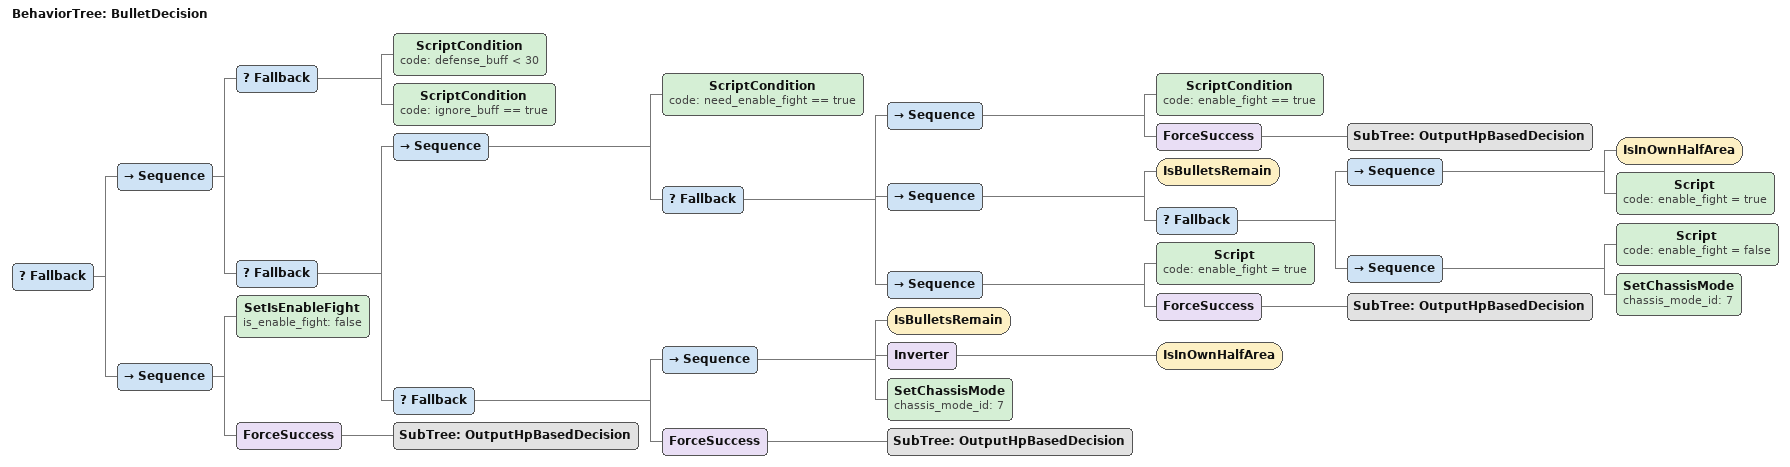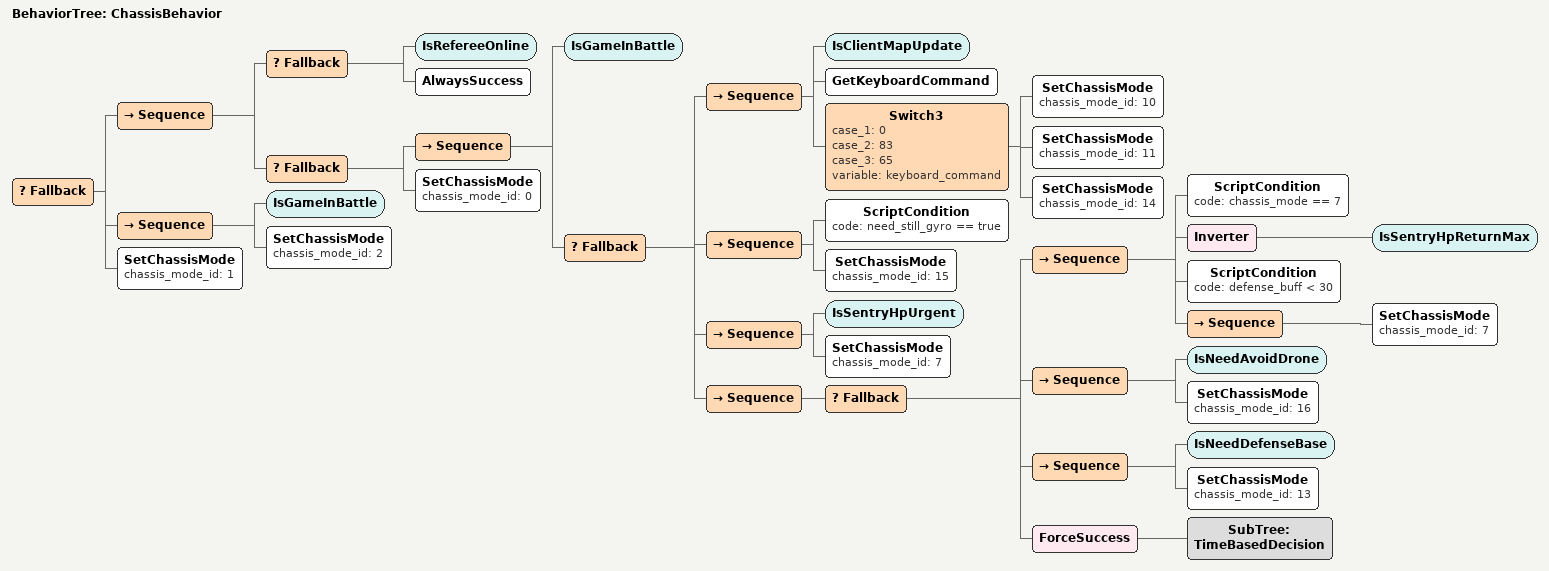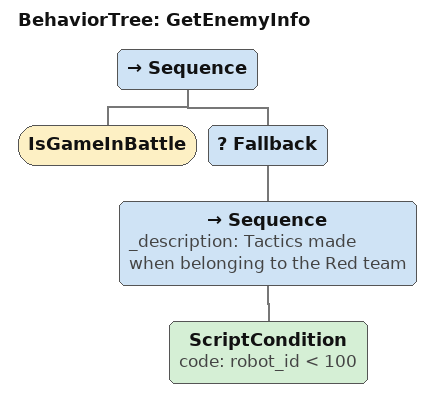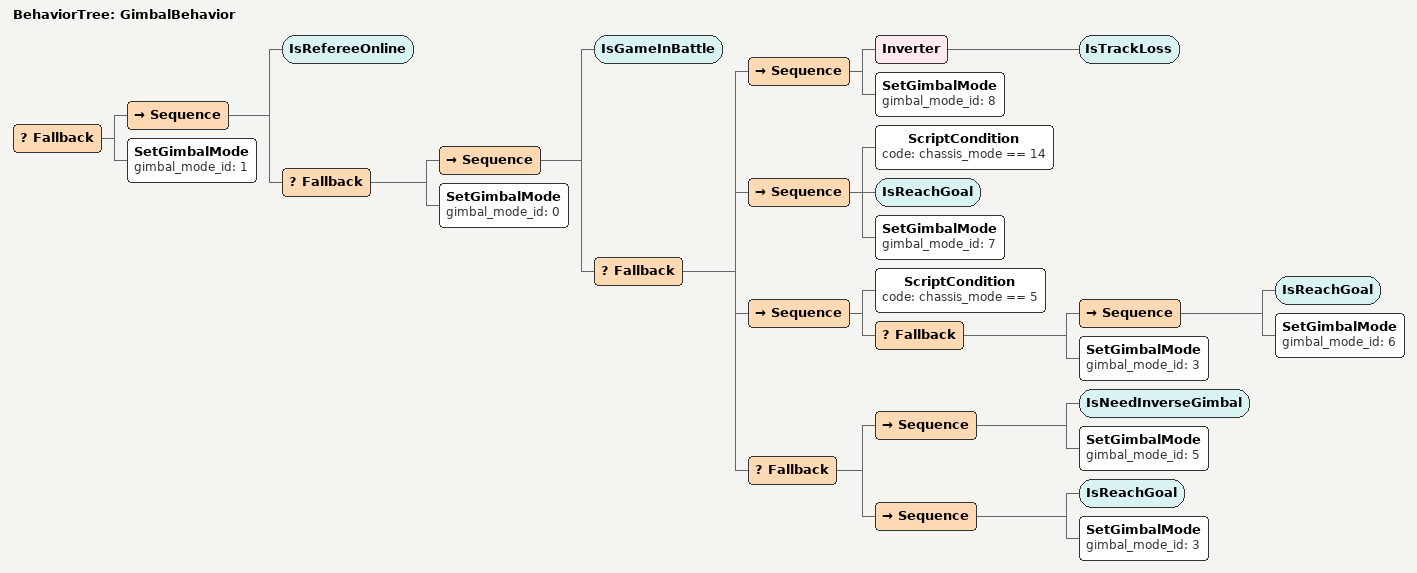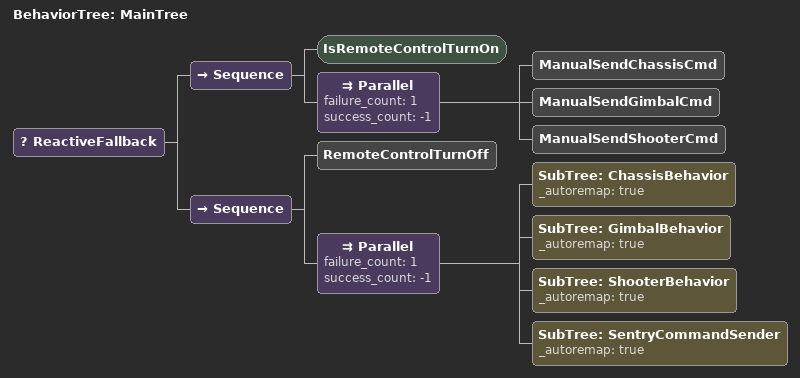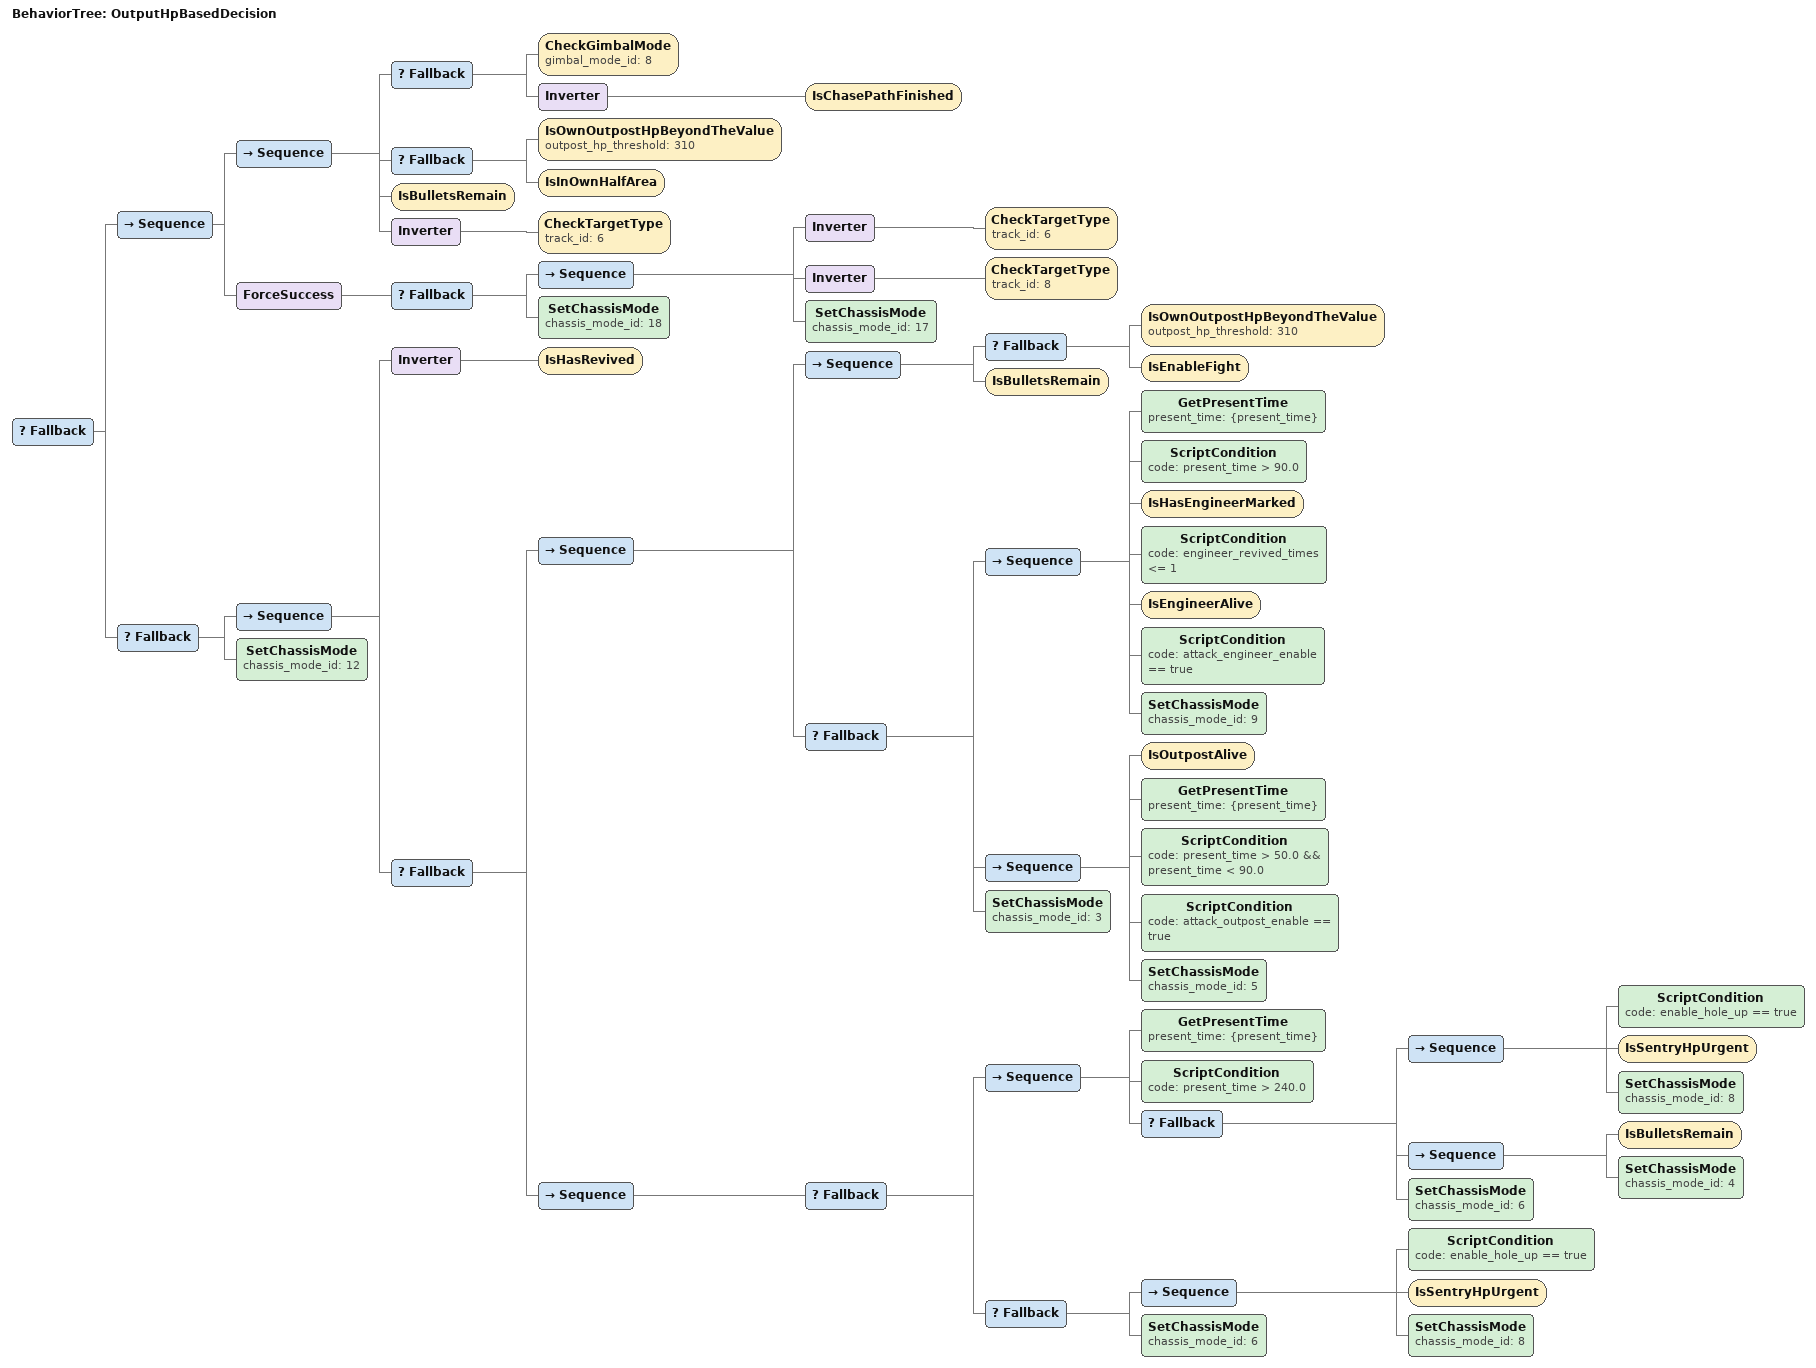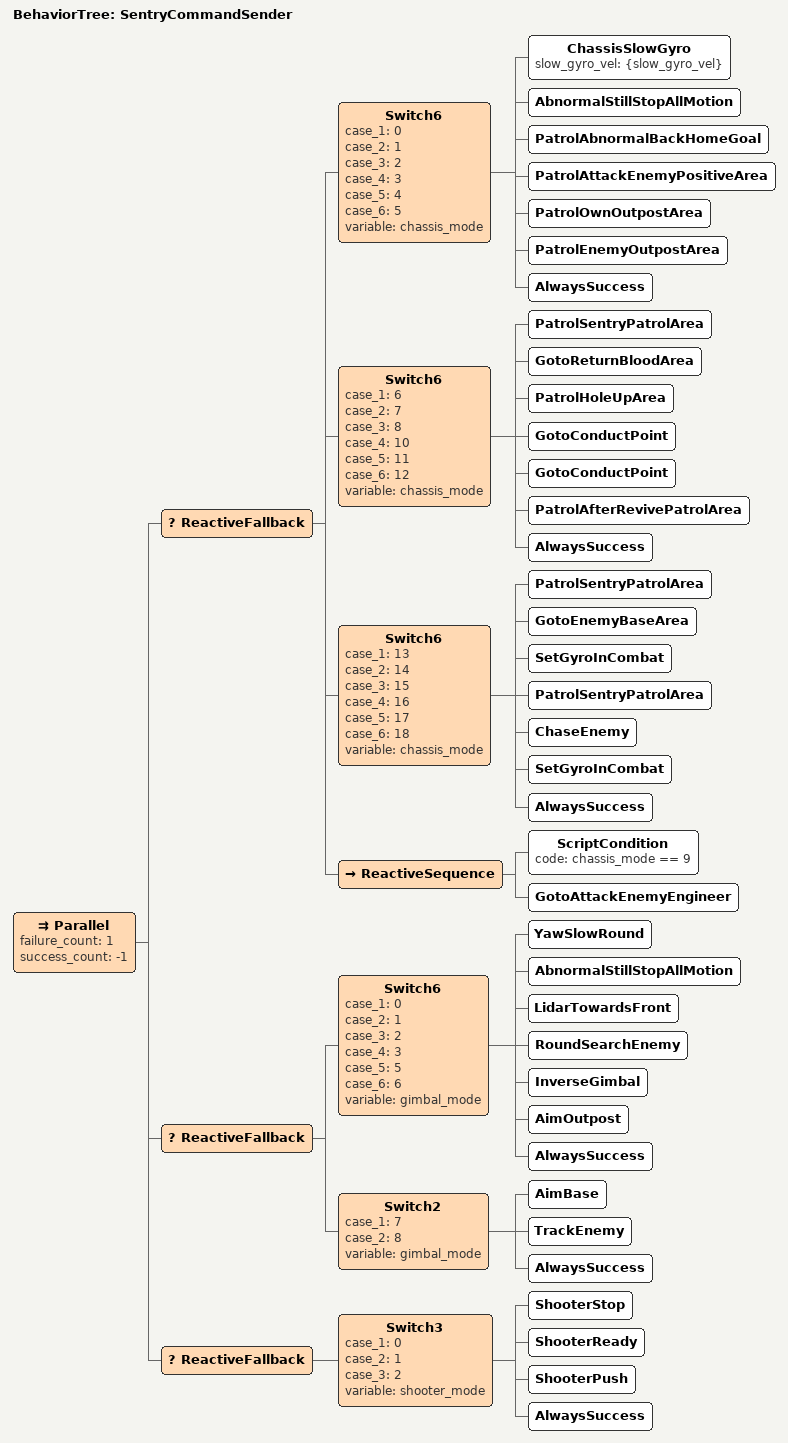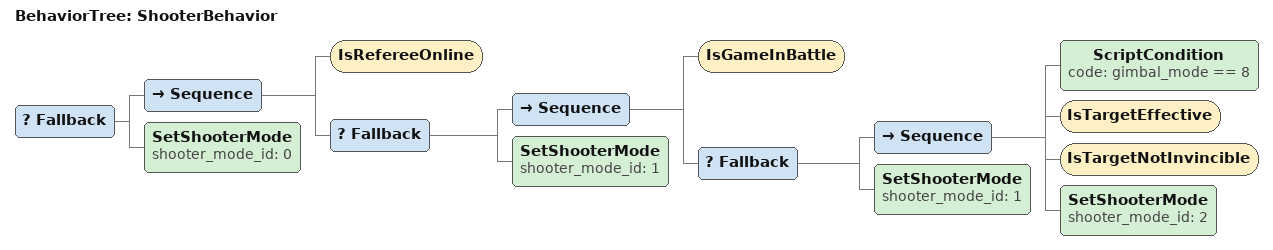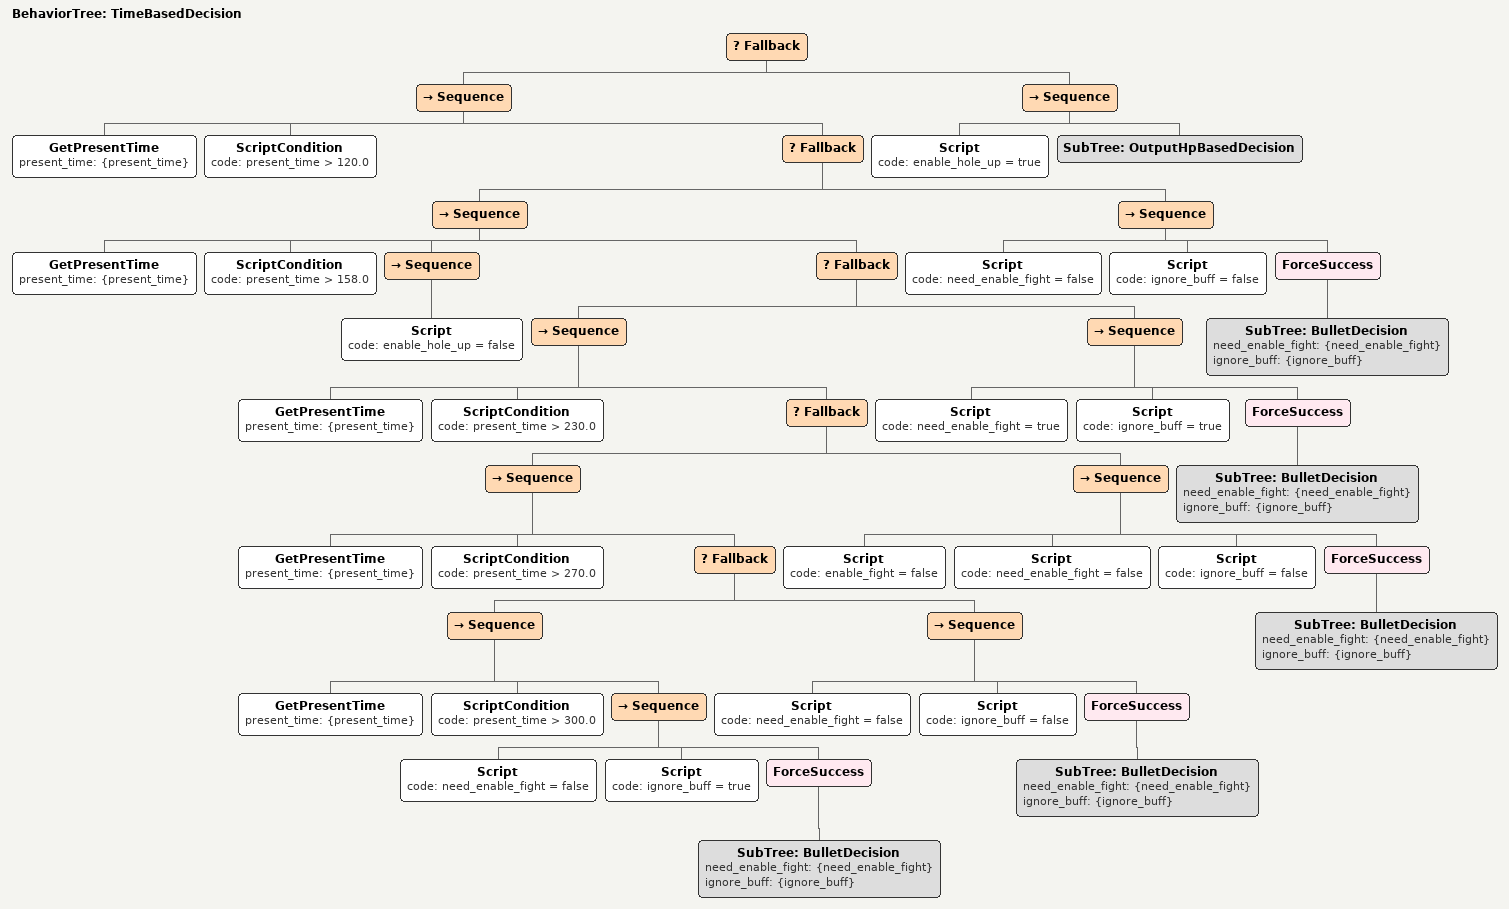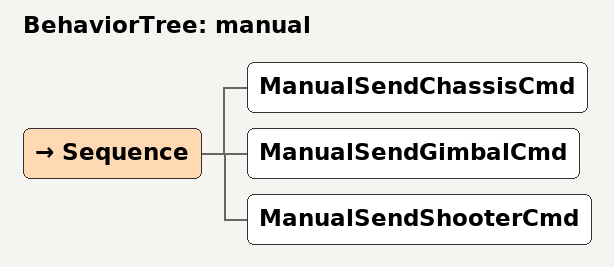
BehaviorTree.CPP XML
<?xml version="1.0" encoding="UTF-8"?>
<root BTCPP_format="4"
      main_tree_to_execute="MainTree">
  <BehaviorTree ID="BulletDecision">
    <Fallback>
      <Sequence>
        <Fallback>
          <ScriptCondition code="defense_buff &lt; 30"/>
          <ScriptCondition code="ignore_buff == true"/>
        </Fallback>
        <Fallback>
          <Sequence>
            <ScriptCondition code="need_enable_fight == true"/>
            <Fallback>
              <Sequence>
                <ScriptCondition code="enable_fight == true"/>
                <ForceSuccess>
                  <SubTree ID="OutputHpBasedDecision"/>
                </ForceSuccess>
              </Sequence>
              <Sequence>
                <IsBulletsRemain/>
                <Fallback>
                  <Sequence>
                    <IsInOwnHalfArea/>
                    <Script code="enable_fight = true"/>
                  </Sequence>
                  <Sequence>
                    <Script code="enable_fight = false"/>
                    <SetChassisMode chassis_mode_id="7"/>
                  </Sequence>
                </Fallback>
              </Sequence>
              <Sequence>
                <Script code="enable_fight = true"/>
                <ForceSuccess>
                  <SubTree ID="OutputHpBasedDecision"/>
                </ForceSuccess>
              </Sequence>
            </Fallback>
          </Sequence>
          <Fallback>
            <Sequence>
              <IsBulletsRemain/>
              <Inverter>
                <IsInOwnHalfArea/>
              </Inverter>
              <SetChassisMode chassis_mode_id="7"/>
            </Sequence>
            <ForceSuccess>
              <SubTree ID="OutputHpBasedDecision"/>
            </ForceSuccess>
          </Fallback>
        </Fallback>
      </Sequence>
      <Sequence>
        <SetIsEnableFight is_enable_fight="false"/>
        <ForceSuccess>
          <SubTree ID="OutputHpBasedDecision"/>
        </ForceSuccess>
      </Sequence>
    </Fallback>
  </BehaviorTree>

  <BehaviorTree ID="ChassisBehavior">
    <Fallback>
      <Sequence>
        <Fallback>
          <IsRefereeOnline/>
          <AlwaysSuccess/>
        </Fallback>
        <Fallback>
          <Sequence>
            <IsGameInBattle/>
            <Fallback>
              <Sequence>
                <IsClientMapUpdate/>
                <GetKeyboardCommand/>
                <Switch3 case_1="0"
                         case_2="83"
                         case_3="65"
                         variable="keyboard_command">
                  <SetChassisMode chassis_mode_id="10"/>
                  <SetChassisMode chassis_mode_id="11"/>
                  <SetChassisMode chassis_mode_id="14"/>
                </Switch3>
              </Sequence>
              <Sequence>
                <ScriptCondition code="need_still_gyro == true"/>
                <SetChassisMode chassis_mode_id="15"/>
              </Sequence>
              <Sequence>
                <IsSentryHpUrgent/>
                <SetChassisMode chassis_mode_id="7"/>
              </Sequence>
              <Sequence>
                <Fallback>
                  <Sequence>
                    <ScriptCondition code="chassis_mode == 7"/>
                    <Inverter>
                      <IsSentryHpReturnMax/>
                    </Inverter>
                    <ScriptCondition code="defense_buff &lt; 30"/>
                    <Sequence>
                      <SetChassisMode chassis_mode_id="7"/>
                    </Sequence>
                  </Sequence>
                  <Sequence>
                    <IsNeedAvoidDrone/>
                    <SetChassisMode chassis_mode_id="16"/>
                  </Sequence>
                  <Sequence>
                    <IsNeedDefenseBase/>
                    <SetChassisMode chassis_mode_id="13"/>
                  </Sequence>
                  <ForceSuccess>
                    <SubTree ID="TimeBasedDecision"/>
                  </ForceSuccess>
                </Fallback>
              </Sequence>
            </Fallback>
          </Sequence>
          <SetChassisMode chassis_mode_id="0"/>
        </Fallback>
      </Sequence>
      <Sequence>
        <IsGameInBattle/>
        <SetChassisMode chassis_mode_id="2"/>
      </Sequence>
      <SetChassisMode chassis_mode_id="1"/>
    </Fallback>
  </BehaviorTree>

  <BehaviorTree ID="GetEnemyInfo">
    <Sequence>
      <IsGameInBattle/>
      <Fallback>
        <Sequence _description="Tactics made when belonging to the Red team">
          <ScriptCondition code="robot_id &lt; 100"/>
        </Sequence>
      </Fallback>
    </Sequence>
  </BehaviorTree>

  <BehaviorTree ID="GimbalBehavior">
    <Fallback>
      <Sequence>
        <IsRefereeOnline/>
        <Fallback>
          <Sequence>
            <IsGameInBattle/>
            <Fallback>
              <Sequence>
                <Inverter>
                  <IsTrackLoss/>
                </Inverter>
                <SetGimbalMode gimbal_mode_id="8"/>
              </Sequence>
              <Sequence>
                <ScriptCondition code="chassis_mode == 14"/>
                <IsReachGoal/>
                <SetGimbalMode gimbal_mode_id="7"/>
              </Sequence>
              <Sequence>
                <ScriptCondition code="chassis_mode == 5"/>
                <Fallback>
                  <Sequence>
                    <IsReachGoal/>
                    <SetGimbalMode gimbal_mode_id="6"/>
                  </Sequence>
                  <SetGimbalMode gimbal_mode_id="3"/>
                </Fallback>
              </Sequence>
              <Fallback>
                <Sequence>
                  <IsNeedInverseGimbal/>
                  <SetGimbalMode gimbal_mode_id="5"/>
                </Sequence>
                <Sequence>
                  <IsReachGoal/>
                  <SetGimbalMode gimbal_mode_id="3"/>
                </Sequence>
              </Fallback>
            </Fallback>
          </Sequence>
          <SetGimbalMode gimbal_mode_id="0"/>
        </Fallback>
      </Sequence>
      <SetGimbalMode gimbal_mode_id="1"/>
    </Fallback>
  </BehaviorTree>

  <BehaviorTree ID="MainTree">
    <ReactiveFallback>
      <Sequence>
        <IsRemoteControlTurnOn/>
        <Parallel failure_count="1"
                  success_count="-1">
          <ManualSendChassisCmd/>
          <ManualSendGimbalCmd/>
          <ManualSendShooterCmd/>
        </Parallel>
      </Sequence>
      <Sequence>
        <RemoteControlTurnOff/>
        <Parallel failure_count="1"
                  success_count="-1">
          <SubTree ID="ChassisBehavior"
                   _autoremap="true"/>
          <SubTree ID="GimbalBehavior"
                   _autoremap="true"/>
          <SubTree ID="ShooterBehavior"
                   _autoremap="true"/>
          <SubTree ID="SentryCommandSender"
                   _autoremap="true"/>
        </Parallel>
      </Sequence>
    </ReactiveFallback>
  </BehaviorTree>

  <BehaviorTree ID="OutputHpBasedDecision">
    <Fallback>
      <Sequence>
        <Sequence>
          <Fallback>
            <CheckGimbalMode gimbal_mode_id="8"/>
            <Inverter>
              <IsChasePathFinished/>
            </Inverter>
          </Fallback>
          <Fallback>
            <IsOwnOutpostHpBeyondTheValue outpost_hp_threshold="310"/>
            <IsInOwnHalfArea/>
          </Fallback>
          <IsBulletsRemain/>
          <Inverter>
            <CheckTargetType track_id="6"/>
          </Inverter>
        </Sequence>
        <ForceSuccess>
          <Fallback>
            <Sequence>
              <Inverter>
                <CheckTargetType track_id="6"/>
              </Inverter>
              <Inverter>
                <CheckTargetType track_id="8"/>
              </Inverter>
              <SetChassisMode chassis_mode_id="17"/>
            </Sequence>
            <SetChassisMode chassis_mode_id="18"/>
          </Fallback>
        </ForceSuccess>
      </Sequence>
      <Fallback>
        <Sequence>
          <Inverter>
            <IsHasRevived/>
          </Inverter>
          <Fallback>
            <Sequence>
              <Sequence>
                <Fallback>
                  <IsOwnOutpostHpBeyondTheValue outpost_hp_threshold="310"/>
                  <IsEnableFight/>
                </Fallback>
                <IsBulletsRemain/>
              </Sequence>
              <Fallback>
                <Sequence>
                  <GetPresentTime present_time="{present_time}"/>
                  <ScriptCondition code="present_time &gt; 90.0"/>
                  <IsHasEngineerMarked/>
                  <ScriptCondition code="engineer_revived_times &lt;= 1"/>
                  <IsEngineerAlive/>
                  <ScriptCondition code="attack_engineer_enable == true"/>
                  <SetChassisMode chassis_mode_id="9"/>
                </Sequence>
                <Sequence>
                  <IsOutpostAlive/>
                  <GetPresentTime present_time="{present_time}"/>
                  <ScriptCondition code="present_time &gt; 50.0 &amp;&amp; present_time &lt; 90.0"/>
                  <ScriptCondition code="attack_outpost_enable == true"/>
                  <SetChassisMode chassis_mode_id="5"/>
                </Sequence>
                <SetChassisMode chassis_mode_id="3"/>
              </Fallback>
            </Sequence>
            <Sequence>
              <Fallback>
                <Sequence>
                  <GetPresentTime present_time="{present_time}"/>
                  <ScriptCondition code="present_time &gt; 240.0"/>
                  <Fallback>
                    <Sequence>
                      <ScriptCondition code="enable_hole_up == true"/>
                      <IsSentryHpUrgent/>
                      <SetChassisMode chassis_mode_id="8"/>
                    </Sequence>
                    <Sequence>
                      <IsBulletsRemain/>
                      <SetChassisMode chassis_mode_id="4"/>
                    </Sequence>
                    <SetChassisMode chassis_mode_id="6"/>
                  </Fallback>
                </Sequence>
                <Fallback>
                  <Sequence>
                    <ScriptCondition code="enable_hole_up == true"/>
                    <IsSentryHpUrgent/>
                    <SetChassisMode chassis_mode_id="8"/>
                  </Sequence>
                  <SetChassisMode chassis_mode_id="6"/>
                </Fallback>
              </Fallback>
            </Sequence>
          </Fallback>
        </Sequence>
        <SetChassisMode chassis_mode_id="12"/>
      </Fallback>
    </Fallback>
  </BehaviorTree>

  <BehaviorTree ID="SentryCommandSender">
    <Parallel failure_count="1"
              success_count="-1">
      <ReactiveFallback>
        <Switch6 case_1="0"
                 case_2="1"
                 case_3="2"
                 case_4="3"
                 case_5="4"
                 case_6="5"
                 variable="chassis_mode">
          <ChassisSlowGyro slow_gyro_vel="{slow_gyro_vel}"/>
          <AbnormalStillStopAllMotion/>
          <PatrolAbnormalBackHomeGoal/>
          <PatrolAttackEnemyPositiveArea/>
          <PatrolOwnOutpostArea/>
          <PatrolEnemyOutpostArea/>
          <AlwaysSuccess/>
        </Switch6>
        <Switch6 case_1="6"
                 case_2="7"
                 case_3="8"
                 case_4="10"
                 case_5="11"
                 case_6="12"
                 variable="chassis_mode">
          <PatrolSentryPatrolArea/>
          <GotoReturnBloodArea/>
          <PatrolHoleUpArea/>
          <GotoConductPoint/>
          <GotoConductPoint/>
          <PatrolAfterRevivePatrolArea/>
          <AlwaysSuccess/>
        </Switch6>
        <Switch6 case_1="13"
                 case_2="14"
                 case_3="15"
                 case_4="16"
                 case_5="17"
                 case_6="18"
                 variable="chassis_mode">
          <PatrolSentryPatrolArea/>
          <GotoEnemyBaseArea/>
          <SetGyroInCombat/>
          <PatrolSentryPatrolArea/>
          <ChaseEnemy/>
          <SetGyroInCombat/>
          <AlwaysSuccess/>
        </Switch6>
        <ReactiveSequence>
          <ScriptCondition code="chassis_mode == 9"/>
          <GotoAttackEnemyEngineer/>
        </ReactiveSequence>
      </ReactiveFallback>
      <ReactiveFallback>
        <Switch6 case_1="0"
                 case_2="1"
                 case_3="2"
                 case_4="3"
                 case_5="5"
                 case_6="6"
                 variable="gimbal_mode">
          <YawSlowRound/>
          <AbnormalStillStopAllMotion/>
          <LidarTowardsFront/>
          <RoundSearchEnemy/>
          <InverseGimbal/>
          <AimOutpost/>
          <AlwaysSuccess/>
        </Switch6>
        <Switch2 case_1="7"
                 case_2="8"
                 variable="gimbal_mode">
          <AimBase/>
          <TrackEnemy/>
          <AlwaysSuccess/>
        </Switch2>
      </ReactiveFallback>
      <ReactiveFallback>
        <Switch3 case_1="0"
                 case_2="1"
                 case_3="2"
                 variable="shooter_mode">
          <ShooterStop/>
          <ShooterReady/>
          <ShooterPush/>
          <AlwaysSuccess/>
        </Switch3>
      </ReactiveFallback>
    </Parallel>
  </BehaviorTree>

  <BehaviorTree ID="ShooterBehavior">
    <Fallback>
      <Sequence>
        <IsRefereeOnline/>
        <Fallback>
          <Sequence>
            <IsGameInBattle/>
            <Fallback>
              <Sequence>
                <ScriptCondition code="gimbal_mode == 8"/>
                <IsTargetEffective/>
                <IsTargetNotInvincible/>
                <SetShooterMode shooter_mode_id="2"/>
              </Sequence>
              <SetShooterMode shooter_mode_id="1"/>
            </Fallback>
          </Sequence>
          <SetShooterMode shooter_mode_id="1"/>
        </Fallback>
      </Sequence>
      <SetShooterMode shooter_mode_id="0"/>
    </Fallback>
  </BehaviorTree>

  <BehaviorTree ID="TimeBasedDecision">
    <Fallback>
      <Sequence>
        <GetPresentTime present_time="{present_time}"/>
        <ScriptCondition code="present_time &gt; 120.0"/>
        <Fallback>
          <Sequence>
            <GetPresentTime present_time="{present_time}"/>
            <ScriptCondition code="present_time &gt; 158.0"/>
            <Sequence>
              <Script code="enable_hole_up = false"/>
            </Sequence>
            <Fallback>
              <Sequence>
                <GetPresentTime present_time="{present_time}"/>
                <ScriptCondition code="present_time &gt; 230.0"/>
                <Fallback>
                  <Sequence>
                    <GetPresentTime present_time="{present_time}"/>
                    <ScriptCondition code="present_time &gt; 270.0"/>
                    <Fallback>
                      <Sequence>
                        <GetPresentTime present_time="{present_time}"/>
                        <ScriptCondition code="present_time &gt; 300.0"/>
                        <Sequence>
                          <Script code="need_enable_fight = false"/>
                          <Script code="ignore_buff = true"/>
                          <ForceSuccess>
                            <SubTree ID="BulletDecision"
                                     need_enable_fight="{need_enable_fight}"
                                     ignore_buff="{ignore_buff}"/>
                          </ForceSuccess>
                        </Sequence>
                      </Sequence>
                      <Sequence>
                        <Script code="need_enable_fight = false"/>
                        <Script code="ignore_buff = false"/>
                        <ForceSuccess>
                          <SubTree ID="BulletDecision"
                                   need_enable_fight="{need_enable_fight}"
                                   ignore_buff="{ignore_buff}"/>
                        </ForceSuccess>
                      </Sequence>
                    </Fallback>
                  </Sequence>
                  <Sequence>
                    <Script code="enable_fight = false"/>
                    <Script code="need_enable_fight = false"/>
                    <Script code="ignore_buff = false"/>
                    <ForceSuccess>
                      <SubTree ID="BulletDecision"
                               need_enable_fight="{need_enable_fight}"
                               ignore_buff="{ignore_buff}"/>
                    </ForceSuccess>
                  </Sequence>
                </Fallback>
              </Sequence>
              <Sequence>
                <Script code="need_enable_fight = true"/>
                <Script code="ignore_buff = true"/>
                <ForceSuccess>
                  <SubTree ID="BulletDecision"
                           need_enable_fight="{need_enable_fight}"
                           ignore_buff="{ignore_buff}"/>
                </ForceSuccess>
              </Sequence>
            </Fallback>
          </Sequence>
          <Sequence>
            <Script code="need_enable_fight = false"/>
            <Script code="ignore_buff = false"/>
            <ForceSuccess>
              <SubTree ID="BulletDecision"
                       need_enable_fight="{need_enable_fight}"
                       ignore_buff="{ignore_buff}"/>
            </ForceSuccess>
          </Sequence>
        </Fallback>
      </Sequence>
      <Sequence>
        <Script code="enable_hole_up = true"/>
        <SubTree ID="OutputHpBasedDecision"/>
      </Sequence>
    </Fallback>
  </BehaviorTree>

  <BehaviorTree ID="manual">
    <Sequence>
      <ManualSendChassisCmd/>
      <ManualSendGimbalCmd/>
      <ManualSendShooterCmd/>
    </Sequence>
  </BehaviorTree>

</root>
